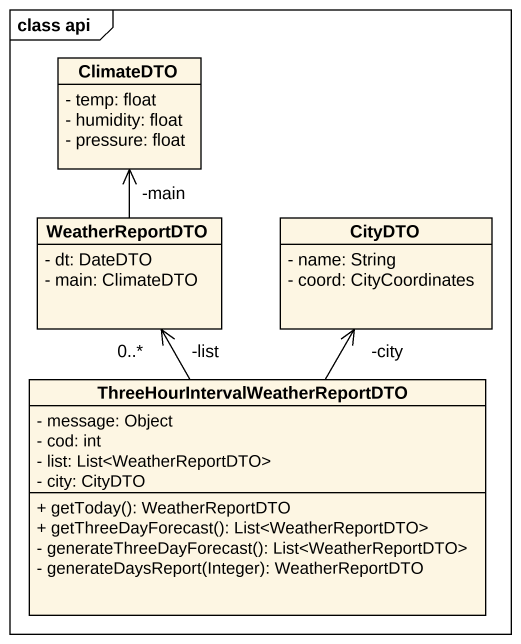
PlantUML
@startuml
mainframe class api
hide circle
hide empty members
skinparam classAttributeIconSize 0
class ClimateDTO {
  - temp: float
  - humidity: float
  - pressure: float
}
class WeatherReportDTO {
  - dt: DateDTO
  - main: ClimateDTO
}
class CityDTO {
  - name: String
  - coord: CityCoordinates
}
class "ThreeHourIntervalWeatherReportDTO" as ThreeHourIntervalWeatherRepo {
  - message: Object
  - cod: int
  - list: List<WeatherReportDTO>
  - city: CityDTO
  + getToday(): WeatherReportDTO
  + getThreeDayForecast(): List<WeatherReportDTO>
  - generateThreeDayForecast(): List<WeatherReportDTO>
  - generateDaysReport(Integer): WeatherReportDTO
}
WeatherReportDTO -up-> "-main" ClimateDTO
ThreeHourIntervalWeatherRepo -up-> "-list\n0..*" WeatherReportDTO
ThreeHourIntervalWeatherRepo -up-> "-city" CityDTO
@enduml
